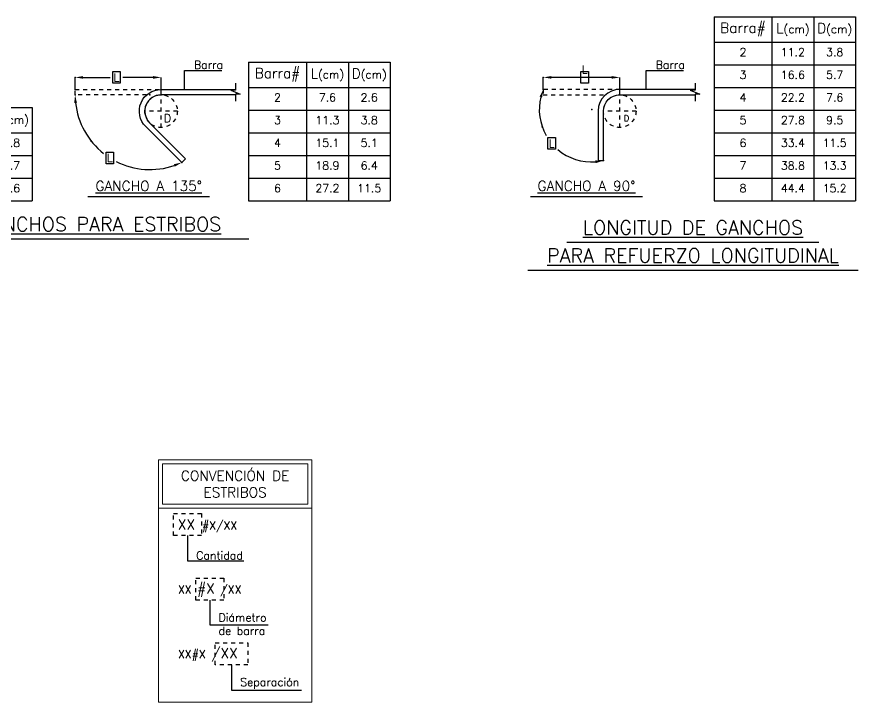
# Model space of a CAD drawing. Header units: millimetres. Extents: x 34 to 103.9, y 11.5 to 37.7.
# Drawn here: x 82.88 to 103.9, y 20.55 to 37.67 of the extents above; entities that cross this region are included whole.
import ezdxf
from ezdxf.enums import TextEntityAlignment as Align

# ---------------------------------------------------------------- set-up
doc = ezdxf.new("R2010")
doc.units = ezdxf.units.MM
doc.header["$LTSCALE"] = 0.01
doc.linetypes.add('DASHDOT', pattern=[1, 0.5, -0.25, 0, -0.25])
doc.linetypes.add('DASHED2', pattern=[0.375, 0.25, -0.125])
doc.layers.add('def', color=7, linetype='Continuous', plot=False)
for name, color, linetype in [('FC_BORDES', 4, 'Continuous'), ('FC_COTAS', 1, 'Continuous'), ('FC_EJES', 1, 'DASHDOT'), ('FC_LINEA CORTE', 1, 'Continuous'), ('FC_PROYECCION', 6, 'DASHED2'), ('FC_R-140', 2, 'Continuous'), ('FC_R-200', 5, 'Continuous'), ('FC_R-80', 11, 'Continuous'), ('FC_REFUERZO', 5, 'Continuous')]:
    doc.layers.add(name, color=color, linetype=linetype)
doc.styles.add('FC_TEXT', font='romans.shx', dxfattribs={"height": 0.002})
doc.styles.add('FC_TEXT1', font='romans.shx')
doc.styles.add('REG', font='ROMANS')
doc.dimstyles.new('FC_COTAS', dxfattribs={"dimtxt": 0.0015, "dimasz": 0.001, "dimexe": 0, "dimexo": 0, "dimgap": 0.001, "dimtad": 1, "dimtih": 1, "dimtoh": 1, "dimzin": 0, "dimdsep": 46, "dimtxsty": 'FC_TEXT1', "dimblk": 'DOT', "dimcen": 0.09, "dimclrd": 256, "dimclre": 256, "dimclrt": 256, "dimadec": 0, "dimazin": 0, "dimtfac": 1, "dimtix": 1, "dimtmove": 2, "dimatfit": 3, "dimfxl": 1.002, "dimtolj": 1, "dimtzin": 0, "dimlwd": -1, "dimarcsym": 0})
doc.dimstyles.new('FC_COTAS$7', dxfattribs={"dimtxt": 0.002, "dimasz": 0.002, "dimexe": 0, "dimexo": 0, "dimgap": 0.000375, "dimtad": 2, "dimtih": 1, "dimtoh": 1, "dimzin": 0, "dimdsep": 46, "dimtxsty": 'FC_TEXT1', "dimblk": 'DOT', "dimcen": 0.09, "dimclrd": 256, "dimclre": 256, "dimclrt": 11, "dimadec": 0, "dimazin": 0, "dimtfac": 1, "dimtix": 1, "dimtmove": 2, "dimatfit": 3, "dimfxl": 1.002, "dimtolj": 1, "dimtzin": 0, "dimlwd": -1, "dimarcsym": 0})

# ---------------------------------------------------------------- blocks, each defined once
blk = doc.blocks.new('*D189')
at = {"layer": 'def', "color": 0, "transparency": 16777216}
for p in [(-0.582, 2.836), (-0.582, 2.536), (1.478, 2.4)]:
    blk.add_point(p, dxfattribs=at)
at = {"layer": 'FC_COTAS', "lineweight": -2, "transparency": 16777216}
for p, q in [((-0.582, 2.536), (-0.582, 2.836)), ((1.478, 2.4), (1.478, 2.836))]:
    blk.add_line(p, q, dxfattribs=at)
at = {"layer": 'FC_COTAS', "transparency": 16777216}
for p, q in [((-0.382, 2.836), (0.207, 2.836)), ((1.278, 2.836), (0.521, 2.836))]:
    blk.add_line(p, q, dxfattribs=at)
for points in [[(-0.382, 2.869), (-0.382, 2.803), (-0.582, 2.836)], [(1.278, 2.869), (1.278, 2.803), (1.478, 2.836)]]:
    blk.add_solid(points, dxfattribs=at)
at = {"layer": 'FC_COTAS', "transparency": 16777216, "insert": (0.364, 2.836), "char_height": 0.15, "attachment_point": 5, "style": 'FC_TEXT1'}
blk.add_mtext('\\A1;{\\H1.3333x;\\C11;L  }', dxfattribs=at)
blk = doc.blocks.new('*D190')
at = {"layer": 'def', "color": 0, "transparency": 16777216}
for p in [(-0.582, 2.536), (1.227, 2.401), (2.773, 1.45), (-0.019, 1.082)]:
    blk.add_point(p, dxfattribs=at)
at = {"layer": 'FC_COTAS', "transparency": 16777216}
for start, end in [(182.0584, 246.7687), (257.2169, 322.082)]:
    blk.add_arc((1.227, 2.401), 1.815, start, end, dxfattribs=at)
for points in [[(-0.62, 2.336), (-0.553, 2.335), (-0.582, 2.536)], [(2.631, 1.305), (2.686, 1.267), (2.773, 1.45)]]:
    blk.add_solid(points, dxfattribs=at)
at = {"layer": 'FC_COTAS', "transparency": 16777216, "insert": (0.669, 0.674), "char_height": 0.15, "attachment_point": 5, "style": 'FC_TEXT1'}
blk.add_mtext('\\A1;{\\H1.3333x;\\C11;L}', dxfattribs=at)
blk = doc.blocks.new('_Dot')
at = {"color": 0, "linetype": 'ByBlock', "lineweight": -2}
blk.add_line((-0.5, 0), (-1, 0), dxfattribs=at)
at = {"color": 0, "linetype": 'ByBlock', "const_width": 0.5}
blk.add_lwpolyline([(-0.25, 0, 1), (0.25, 0, 1)], format="xyb", close=True, dxfattribs=at)
blk = doc.blocks.new('*U186')
at = {"layer": 'FC_R-140', "color": 4, "ltscale": 1.5}
blk.add_lwpolyline([(-0.01518, 0), (0.01518, 0)], dxfattribs=at)
at = {"layer": 'FC_R-140', "ltscale": 1.5, "style": 'FC_TEXT1'}
blk.add_attdef('%%UTÍTULO', text='', height=0.0025, dxfattribs=at).set_placement((0, 0.00266), align=Align.MIDDLE_CENTER)
at = {"layer": 'FC_R-80', "ltscale": 1.5, "style": 'FC_TEXT1'}
blk.add_attdef('ESCALA', text='', height=0.002, dxfattribs=at).set_placement((-0.01518, -0.0017), align=Align.MIDDLE_LEFT)
blk = doc.blocks.new('*T195')
at = {"layer": 'FC_BORDES', "color": 0, "linetype": 'ByBlock', "lineweight": -2, "ltscale": 0.6, "transparency": 16777216}
for p, q in [((0, 0), (3.532, 0)), ((0, 0), (0, -2.333)), ((1.444, 0), (1.444, -2.333)), ((2.491, 0), (2.491, -2.333)), ((3.532, 0), (3.532, -2.333)), ((0, -0.633), (3.532, -0.633)), ((0, -1.2), (3.532, -1.2)), ((0, -1.767), (3.532, -1.767)), ((0, -2.333), (3.532, -2.333))]:
    blk.add_line(p, q, dxfattribs=at)
at = {"layer": 'FC_BORDES', "color": 2, "ltscale": 0.6, "transparency": 16777216, "char_height": 0.25, "attachment_point": 5, "style": 'FC_TEXT1'}
for s, insert, width in [('{\\C12;Barra#}', (0.722, -0.317), 1.44409), ('{\\C12;L\\H0.8x;\\C11;(cm)}', (1.968, -0.317), 1.04655), ('{\\C12;D\\H0.8x;\\C11;(cm)}', (3.012, -0.317), 1.04078)]:
    blk.add_mtext(s, dxfattribs=dict(at, insert=insert, width=width))
at = {"layer": 'FC_BORDES', "color": 11, "ltscale": 0.6, "transparency": 16777216, "char_height": 0.2, "attachment_point": 2, "style": 'FC_TEXT1'}
for s, insert, width in [('2', (0.722, -0.783), 1.14439), ('13.5', (1.968, -0.783), 0.74685), ('3.8', (3.012, -0.783), 0.74108), ('3', (0.722, -1.35), 1.14439), ('16.9', (1.968, -1.35), 0.74685), ('5.7', (3.012, -1.35), 0.74108), ('4', (0.722, -1.917), 1.14439), ('20.5', (1.968, -1.917), 0.74685), ('7.6', (3.012, -1.917), 0.74108)]:
    blk.add_mtext(s, dxfattribs=dict(at, insert=insert, width=width))
blk = doc.blocks.new('*D191')
at = {"layer": 'def', "color": 0, "transparency": 16777216}
for p in [(8.373, 2.836), (8.373, 2.536), (10.521, 2.4)]:
    blk.add_point(p, dxfattribs=at)
at = {"layer": 'FC_COTAS', "lineweight": -2, "transparency": 16777216}
for p, q in [((8.373, 2.536), (8.373, 2.836)), ((10.521, 2.4), (10.521, 2.836))]:
    blk.add_line(p, q, dxfattribs=at)
at = {"layer": 'FC_COTAS', "transparency": 16777216}
for p, q in [((8.573, 2.836), (9.25, 2.836)), ((10.321, 2.836), (9.565, 2.836))]:
    blk.add_line(p, q, dxfattribs=at)
for points in [[(8.573, 2.869), (8.573, 2.803), (8.373, 2.836)], [(10.321, 2.869), (10.321, 2.803), (10.521, 2.836)]]:
    blk.add_solid(points, dxfattribs=at)
at = {"layer": 'FC_COTAS', "transparency": 16777216, "insert": (9.408, 2.836), "char_height": 0.15, "attachment_point": 5, "style": 'FC_TEXT1'}
blk.add_mtext('\\A1;{\\H1.3333x;\\C11;L  }', dxfattribs=at)
blk = doc.blocks.new('*D192')
at = {"layer": 'def', "color": 0, "transparency": 16777216}
for p in [(8.373, 2.399), (10.243, 2.404), (8.778, 1.241), (11.036, 0.71)]:
    blk.add_point(p, dxfattribs=at)
at = {"layer": 'FC_COTAS', "transparency": 16777216}
for start, end in [(186.2756, 231.7161), (243.16, 288.9647)]:
    blk.add_arc((10.243, 2.404), 1.87, start, end, dxfattribs=at)
for points in [[(8.35, 2.198), (8.417, 2.201), (8.373, 2.399)], [(10.838, 0.666), (10.863, 0.605), (11.036, 0.71)]]:
    blk.add_solid(points, dxfattribs=at)
at = {"layer": 'FC_COTAS', "transparency": 16777216, "insert": (9.241, 0.825), "char_height": 0.15, "attachment_point": 5, "style": 'FC_TEXT1'}
blk.add_mtext('\\A1;{\\H1.3333x;\\C11;L}', dxfattribs=at)
blk = doc.blocks.new('*U193')
at = {"layer": 'FC_R-140', "color": 4, "ltscale": 1.5}
blk.add_lwpolyline([(-0.0152, 0), (0.0152, 0)], dxfattribs=at)
at = {"layer": 'FC_R-140', "ltscale": 1.5, "style": 'FC_TEXT1'}
blk.add_attdef('%%UTÍTULO', text='', height=0.0025, dxfattribs=at).set_placement((0, 0.00266), align=Align.MIDDLE_CENTER)
at = {"layer": 'FC_R-80', "ltscale": 1.5, "style": 'FC_TEXT1'}
blk.add_attdef('ESCALA', text='', height=0.002, dxfattribs=at).set_placement((-0.0152, -0.0017), align=Align.MIDDLE_LEFT)
blk = doc.blocks.new('*T196')
at = {"layer": 'FC_BORDES', "color": 0, "linetype": 'ByBlock', "lineweight": -2, "ltscale": 0.6, "transparency": 16777216}
for p, q in [((0, 0), (3.535, 0)), ((0, 0), (0, -3.467)), ((1.447, 0), (1.447, -3.467)), ((2.494, 0), (2.494, -3.467)), ((3.535, 0), (3.535, -3.467)), ((0, -0.633), (3.535, -0.633)), ((0, -1.2), (3.535, -1.2)), ((0, -1.767), (3.535, -1.767)), ((0, -2.333), (3.535, -2.333)), ((0, -2.9), (3.535, -2.9)), ((0, -3.467), (3.535, -3.467))]:
    blk.add_line(p, q, dxfattribs=at)
at = {"layer": 'FC_BORDES', "color": 2, "ltscale": 0.6, "transparency": 16777216, "char_height": 0.25, "attachment_point": 5, "style": 'FC_TEXT1'}
for s, insert, width in [('{\\C12;Barra#}', (0.724, -0.317), 1.44709), ('{\\C12;L\\H0.8x;\\C11;(cm)}', (1.971, -0.317), 1.04655), ('{\\C12;D\\H0.8x;\\C11;(cm)}', (3.015, -0.317), 1.04078)]:
    blk.add_mtext(s, dxfattribs=dict(at, insert=insert, width=width))
at = {"layer": 'FC_BORDES', "color": 11, "ltscale": 0.6, "transparency": 16777216, "char_height": 0.2, "attachment_point": 2, "style": 'FC_TEXT1'}
for s, insert, width in [('2', (0.724, -0.783), 1.14739), ('7.6', (1.971, -0.783), 0.74685), ('2.6', (3.015, -0.783), 0.74108), ('3', (0.724, -1.35), 1.14739), ('11.3', (1.971, -1.35), 0.74685), ('3.8', (3.015, -1.35), 0.74108), ('4', (0.724, -1.917), 1.14739), ('15.1', (1.971, -1.917), 0.74685), ('5.1', (3.015, -1.917), 0.74108), ('5', (0.724, -2.483), 1.14739), ('18.9', (1.971, -2.483), 0.74685), ('6.4', (3.015, -2.483), 0.74108), ('6', (0.724, -3.05), 1.14739), ('27.2', (1.971, -3.05), 0.74685), ('11.5', (3.015, -3.05), 0.74108)]:
    blk.add_mtext(s, dxfattribs=dict(at, insert=insert, width=width))
blk = doc.blocks.new('*U187')
at = {"layer": 'FC_R-200', "color": 4, "ltscale": 1.5}
blk.add_lwpolyline([(-0.05368, 0), (0.05368, 0)], dxfattribs=at)
at = {"layer": 'FC_R-200', "ltscale": 1.5, "style": 'FC_TEXT1'}
blk.add_attdef('%%UTÍTULO', text='', height=0.0035, dxfattribs=at).set_placement((0, 0.00366), align=Align.MIDDLE_CENTER)
at = {"layer": 'FC_R-80', "ltscale": 1.5, "style": 'FC_TEXT1'}
blk.add_attdef('ESCALA', text='', height=0.002, dxfattribs=at).set_placement((-0.05316, -0.0017), align=Align.MIDDLE_LEFT)
blk = doc.blocks.new('*D197')
at = {"layer": 'def', "color": 0, "transparency": 16777216}
for p in [(-1.078, 2.817), (0.131, 2.315), (-1.105, 1.883), (0.423, 1.039)]:
    blk.add_point(p, dxfattribs=at)
at = {"layer": 'FC_COTAS', "transparency": 16777216}
for start, end in [(166.2293, 209.5022), (229.9046, 274.1264)]:
    blk.add_arc((0.131, 2.315), 1.31, start, end, dxfattribs=at)
for points in [[(-1.172, 2.637), (-1.109, 2.617), (-1.078, 2.817)], [(0.221, 1.042), (0.231, 0.976), (0.423, 1.039)]]:
    blk.add_solid(points, dxfattribs=at)
at = {"layer": 'FC_COTAS', "transparency": 16777216, "insert": (-0.869, 1.47), "char_height": 0.15, "attachment_point": 5, "style": 'FC_TEXT1'}
blk.add_mtext('\\A1;{\\H1.3333x;\\C11;L}', dxfattribs=at)
blk = doc.blocks.new('*D198')
at = {"layer": 'def', "color": 0, "transparency": 16777216}
for p in [(-1.078, 3.117), (-1.078, 2.817), (0.831, 2.682)]:
    blk.add_point(p, dxfattribs=at)
at = {"layer": 'FC_COTAS', "lineweight": -2, "transparency": 16777216}
for p, q in [((-1.078, 2.817), (-1.078, 3.117)), ((0.831, 2.682), (0.831, 3.117))]:
    blk.add_line(p, q, dxfattribs=at)
at = {"layer": 'FC_COTAS', "transparency": 16777216}
blk.add_line((0.631, 3.117), (-0.878, 3.117), dxfattribs=at)
for points in [[(-0.878, 3.151), (-0.878, 3.084), (-1.078, 3.117)], [(0.631, 3.151), (0.631, 3.084), (0.831, 3.117)]]:
    blk.add_solid(points, dxfattribs=at)
at = {"layer": 'FC_COTAS', "transparency": 16777216, "insert": (-0.043, 3.317), "char_height": 0.15, "attachment_point": 5, "style": 'FC_TEXT1'}
blk.add_mtext('\\A1;{\\H1.3333x;\\C11;L  }', dxfattribs=at)
blk = doc.blocks.new('*U188')
at = {"layer": 'FC_R-140', "color": 4, "ltscale": 1.5}
blk.add_lwpolyline([(-0.014, 0), (0.014, 0)], dxfattribs=at)
at = {"layer": 'FC_R-140', "ltscale": 1.5, "style": 'FC_TEXT1'}
blk.add_attdef('%%UTÍTULO', text='', height=0.0025, dxfattribs=at).set_placement((0, 0.00266), align=Align.MIDDLE_CENTER)
at = {"layer": 'FC_R-80', "ltscale": 1.5, "style": 'FC_TEXT1'}
blk.add_attdef('ESCALA', text='', height=0.002, dxfattribs=at).set_placement((-0.014, -0.0017), align=Align.MIDDLE_LEFT)
blk = doc.blocks.new('*T200')
at = {"layer": 'FC_BORDES', "color": 0, "linetype": 'ByBlock', "lineweight": -2, "ltscale": 0.6, "transparency": 16777216}
for p, q in [((0, 0), (3.535, 0)), ((0, 0), (0, -4.6)), ((1.447, 0), (1.447, -4.6)), ((2.494, 0), (2.494, -4.6)), ((3.535, 0), (3.535, -4.6)), ((0, -0.633), (3.535, -0.633)), ((0, -1.2), (3.535, -1.2)), ((0, -1.767), (3.535, -1.767)), ((0, -2.333), (3.535, -2.333)), ((0, -2.9), (3.535, -2.9)), ((0, -3.467), (3.535, -3.467)), ((0, -4.033), (3.535, -4.033)), ((0, -4.6), (3.535, -4.6))]:
    blk.add_line(p, q, dxfattribs=at)
at = {"layer": 'FC_BORDES', "color": 2, "ltscale": 0.6, "transparency": 16777216, "char_height": 0.25, "attachment_point": 5, "style": 'FC_TEXT1'}
for s, insert, width in [('{\\C12;Barra#}', (0.724, -0.317), 1.44709), ('{\\C12;L\\H0.8x;\\C11;(cm)}', (1.971, -0.317), 1.04655), ('{\\C12;D\\H0.8x;\\C11;(cm)}', (3.015, -0.317), 1.04078)]:
    blk.add_mtext(s, dxfattribs=dict(at, insert=insert, width=width))
at = {"layer": 'FC_BORDES', "color": 11, "ltscale": 0.6, "transparency": 16777216, "char_height": 0.2, "attachment_point": 2, "style": 'FC_TEXT1'}
for s, insert, width in [('2', (0.724, -0.783), 1.14739), ('11.2', (1.971, -0.783), 0.74685), ('3.8', (3.015, -0.783), 0.74108), ('3', (0.724, -1.35), 1.14739), ('16.6', (1.971, -1.35), 0.74685), ('5.7', (3.015, -1.35), 0.74108), ('4', (0.724, -1.917), 1.14739), ('22.2', (1.971, -1.917), 0.74685), ('7.6', (3.015, -1.917), 0.74108), ('5', (0.724, -2.483), 1.14739), ('27.8', (1.971, -2.483), 0.74685), ('9.5', (3.015, -2.483), 0.74108), ('6', (0.724, -3.05), 1.14739), ('33.4', (1.971, -3.05), 0.74685), ('11.5', (3.015, -3.05), 0.74108), ('7', (0.724, -3.617), 1.14739), ('38.8', (1.971, -3.617), 0.74685), ('13.3', (3.015, -3.617), 0.74108), ('8', (0.724, -4.183), 1.14739), ('44.4', (1.971, -4.183), 0.74685), ('15.2', (3.015, -4.183), 0.74108)]:
    blk.add_mtext(s, dxfattribs=dict(at, insert=insert, width=width))
blk = doc.blocks.new('*U199')
at = {"layer": 'FC_R-200', "color": 4, "ltscale": 1.5}
for points in [[(-0.03148, 0), (0.03148, 0)], [(-0.04128, -0.007), (0.04128, -0.007)]]:
    blk.add_lwpolyline(points, dxfattribs=at)
at = {"layer": 'FC_R-200', "ltscale": 1.5, "style": 'FC_TEXT1'}
for tag, p in [('%%UTÍTULO', (0, 0.00366)), ('%%UTÍTULO1', (0, -0.00334))]:
    blk.add_attdef(tag, text='', height=0.0035, dxfattribs=at).set_placement(p, align=Align.MIDDLE_CENTER)
at = {"layer": 'FC_R-80', "ltscale": 1.5, "style": 'FC_TEXT1'}
blk.add_attdef('ESCALA', text='', height=0.002, dxfattribs=at).set_placement((-0.04075, -0.0087), align=Align.MIDDLE_LEFT)
blk = doc.blocks.new('GANCHO 180 Y 135')
at = {"layer": 'FC_COTAS'}
for points in [[(0.27, 2.982), (0.459, 2.982), (0.459, 2.69), (0.27, 2.69)], [(9.313, 2.982), (9.502, 2.982), (9.502, 2.69), (9.313, 2.69)], [(9.146, 0.97), (9.336, 0.97), (9.336, 0.679), (9.146, 0.679)], [(0.574, 0.82), (0.763, 0.82), (0.763, 0.529), (0.574, 0.529)]]:
    blk.add_lwpolyline(points, close=True, dxfattribs=at)
at = {"layer": 'FC_EJES', "ltscale": 0.3}
for p, q in [((1.478, 1.585), (1.478, 2.4)), ((10.521, 1.585), (10.521, 2.4)), ((1.885, 1.993), (1.07, 1.993)), ((10.929, 1.993), (10.114, 1.993))]:
    blk.add_line(p, q, dxfattribs=at)
at = {"layer": 'FC_LINEA CORTE'}
for points in [[(3.622, 2.69), (3.622, 2.519), (3.504, 2.519), (3.741, 2.417), (3.622, 2.417), (3.622, 2.246)], [(12.379, 2.69), (12.379, 2.519), (12.261, 2.519), (12.497, 2.417), (12.379, 2.417), (12.379, 2.246)]]:
    blk.add_lwpolyline(points, dxfattribs=at)
at = {"layer": 'FC_PROYECCION', "ltscale": 0.7}
for points in [[(1.478, 2.536), (-0.582, 2.536), (-0.582, 2.4), (1.119, 2.4)], [(10.153, 2.399), (8.373, 2.399), (8.373, 2.536), (10.521, 2.536)]]:
    blk.add_lwpolyline(points, dxfattribs=at)
for centre in [(1.478, 1.993), (10.521, 1.993)]:
    blk.add_circle(centre, 0.407, dxfattribs=at)
at = {"layer": 'FC_REFUERZO'}
for points in [[(3.622, 2.536), (1.478, 2.536, 1.004387), (1.478, 1.45), (2.773, 1.45), (2.773, 1.585), (1.478, 1.585, -0.99999), (1.478, 2.4), (3.622, 2.4)], [(12.379, 2.4), (10.521, 2.4, 0.668179), (10.233, 1.705), (11.132, 0.806), (11.036, 0.71), (10.137, 1.609, -0.668181), (10.521, 2.536), (12.379, 2.536)]]:
    blk.add_lwpolyline(points, format="xyb", dxfattribs=at)
for name, p in [('*T196', (12.706, 3.218)), ('*T195', (3.771, 2.085))]:
    blk.add_blockref(name, p)
at = {"layer": 'FC_COTAS', "xscale": 100, "yscale": 100, "zscale": 100}
for name, p, values in [('*U186', (-0.038, -0.141), {'%%UTÍTULO': '%%UGANCHO A 180°'}), ('*U193', (10.212, -0.141), {'%%UTÍTULO': '%%UGANCHO A 135°'}), ('*U187', (7.343, -1.196), {'%%UTÍTULO': '%%ULONGITUD DE GANCHOS PARA ESTRIBOS'})]:
    blk.add_blockref(name, p, dxfattribs=at).add_auto_attribs(values)
at = {"layer": 'FC_COTAS', "color": 11, "char_height": 0.2, "attachment_point": 7, "style": 'FC_TEXT1'}
for insert in [(2.785, 3.05), (11.343, 3.05)]:
    blk.add_mtext('Barra', dxfattribs=dict(at, insert=insert))
at = {"layer": 'FC_R-80', "char_height": 0.2, "attachment_point": 7, "style": 'FC_TEXT'}
for insert in [(1.549, 1.717), (10.592, 1.717)]:
    blk.add_mtext('D', dxfattribs=dict(at, insert=insert))
at = {"layer": 'FC_COTAS'}
for base, p1, p2, picture, middle in [((-0.582, 2.836), (1.478, 2.4), (-0.582, 2.536), '*D189', (0.364, 2.836)), ((8.373, 2.836), (10.521, 2.4), (8.373, 2.536), '*D191', (9.408, 2.836))]:
    dim = blk.add_linear_dim(base=base, p1=p1, p2=p2, text='{\\H1.3333x;\\C11;L  }', dimstyle='FC_COTAS', override={"dimscale": 0, "dimasz": 0.002, "dimsah": 1, "dimtix": 1, "dimtofl": 1, "dimtmove": 1, "dimatfit": 1}, dxfattribs=at)
    dim.commit()
    dim.dimension.update_dxf_attribs({"geometry": picture, "text_midpoint": middle, "dimtype": 128})
for base, center, p1, p2, picture, middle in [((-0.019, 1.082), (1.227, 2.401), (-0.582, 2.536), (2.773, 1.45), '*D190', (0.669, 0.674)), ((8.778, 1.241), (10.243, 2.404), (8.373, 2.399), (11.036, 0.71), '*D192', (9.241, 0.825))]:
    dim = blk.add_angular_dim_3p(base=base, center=center, p1=p1, p2=p2, text='{\\H1.3333x;\\C11;L}', dimstyle='FC_COTAS', override={"dimscale": 0, "dimasz": 0.002, "dimsah": 1, "dimtix": 1, "dimtofl": 1, "dimtmove": 1, "dimatfit": 1}, dxfattribs=at)
    dim.commit()
    dim.dimension.update_dxf_attribs({"geometry": picture, "text_midpoint": middle})
at = {"layer": 'FC_COTAS', "annotation_type": 0, "has_hookline": 1, "hookline_direction": 0, "text_width": 0.733}
for points in [[(2.55, 2.536), (2.55, 3.012), (2.747, 3.012)], [(11.108, 2.536), (11.108, 3.012), (11.305, 3.012)]]:
    blk.add_leader(points, dimstyle='FC_COTAS$7', override={"dimscale": 0, "dimgap": 0.000375, "dimtad": 1}, dxfattribs=at)
blk = doc.blocks.new('GANCHO 90')
at = {"layer": 'FC_COTAS'}
for points in [[(-0.138, 3.263), (0.051, 3.263), (0.051, 2.972), (-0.138, 2.972)], [(-0.964, 1.616), (-0.775, 1.616), (-0.775, 1.325), (-0.964, 1.325)]]:
    blk.add_lwpolyline(points, close=True, dxfattribs=at)
at = {"layer": 'FC_EJES', "ltscale": 0.3}
for p, q in [((0.831, 1.867), (0.831, 2.682)), ((1.238, 2.274), (0.423, 2.274))]:
    blk.add_line(p, q, dxfattribs=at)
at = {"layer": 'FC_LINEA CORTE'}
blk.add_lwpolyline([(2.713, 2.972), (2.713, 2.8), (2.595, 2.8), (2.832, 2.699), (2.713, 2.699), (2.713, 2.527)], dxfattribs=at)
at = {"layer": 'FC_PROYECCION', "ltscale": 0.7}
blk.add_lwpolyline([(0.838, 2.817), (-1.078, 2.817), (-1.078, 2.682), (0.477, 2.682)], dxfattribs=at)
blk.add_circle((0.831, 2.274), 0.407, dxfattribs=at)
at = {"layer": 'FC_REFUERZO'}
blk.add_lwpolyline([(2.713, 2.817), (0.833, 2.817, 0.407194), (0.29, 2.28), (0.29, 1.039), (0.423, 1.039), (0.423, 2.274, -0.410829), (0.831, 2.682), (2.713, 2.682)], format="xyb", dxfattribs=at)
blk.add_blockref('*T200', (3.187, 4.631))
at = {"layer": 'FC_COTAS', "xscale": 100, "yscale": 100, "zscale": 100}
for name, p, values in [('*U188', (0, 0.141), {'%%UTÍTULO': '%%UGANCHO A 90°'}), ('*U199', (2.661, -0.997), {'%%UTÍTULO': '%%ULONGITUD DE GANCHOS', '%%UTÍTULO1': '%%UPARA REFUERZO LONGITUDINAL'})]:
    blk.add_blockref(name, p, dxfattribs=at).add_auto_attribs(values)
at = {"layer": 'FC_COTAS', "color": 11, "insert": (1.729, 3.331), "char_height": 0.2, "attachment_point": 7, "style": 'FC_TEXT1'}
blk.add_mtext('Barra', dxfattribs=at)
at = {"layer": 'FC_R-80', "ltscale": 0.9, "insert": (0.931, 2.174), "char_height": 0.154, "width": 0.10288, "attachment_point": 1, "style": 'REG'}
blk.add_mtext('D', dxfattribs=at)
at = {"layer": 'FC_COTAS'}
dim = blk.add_linear_dim(base=(-1.078, 3.117), p1=(0.831, 2.682), p2=(-1.078, 2.817), text='{\\H1.3333x;\\C11;L  }', dimstyle='FC_COTAS', override={"dimscale": 0, "dimasz": 0.002, "dimsah": 1, "dimtix": 1, "dimtofl": 1, "dimtmove": 1, "dimatfit": 1}, dxfattribs=at)
dim.commit()
dim.dimension.update_dxf_attribs({"geometry": '*D198', "text_midpoint": (-0.043, 3.117), "dimtype": 128})
dim = blk.add_angular_dim_3p(base=(-1.105, 1.883), center=(0.131, 2.315), p1=(-1.078, 2.817), p2=(0.423, 1.039), text='{\\H1.3333x;\\C11;L}', dimstyle='FC_COTAS', override={"dimscale": 0, "dimasz": 0.002, "dimsah": 1, "dimtix": 1, "dimtofl": 1, "dimtmove": 1, "dimatfit": 1}, dxfattribs=at)
dim.commit()
dim.dimension.update_dxf_attribs({"geometry": '*D197', "text_midpoint": (-0.869, 1.47)})
at = {"layer": 'FC_COTAS', "annotation_type": 0, "has_hookline": 1, "hookline_direction": 0, "text_width": 0.733}
blk.add_leader([(1.494, 2.817), (1.494, 3.293), (1.692, 3.293)], dimstyle='FC_COTAS$7', override={"dimscale": 0, "dimgap": 0.000375, "dimtad": 1}, dxfattribs=at)
blk = doc.blocks.new('CONVENCIÓN DE ESTRIBOS')
at = {"layer": 'FC_BORDES', "lineweight": 13}
for points in [[(0, 6.055), (3.83, 6.055), (3.83, 0), (0, 0)], [(0.1, 4.943), (3.73, 4.943), (3.73, 5.955), (0.1, 5.955)]]:
    blk.add_lwpolyline(points, close=True, dxfattribs=at)
blk.add_lwpolyline([(0, 4.843), (3.83, 4.843)], dxfattribs=at)
at = {"layer": 'FC_PROYECCION', "ltscale": 0.6}
for points in [[(0.376, 4.709), (1.075, 4.709), (1.075, 4.16), (0.376, 4.16)], [(0.933, 3.095), (1.633, 3.095), (1.633, 2.545), (0.933, 2.545)], [(1.415, 1.48), (2.235, 1.48), (2.235, 0.931), (1.415, 0.931)]]:
    blk.add_lwpolyline(points, close=True, dxfattribs=at)
at = {"layer": 'FC_COTAS', "color": 11, "ltscale": 0.6, "char_height": 0.2, "attachment_point": 7, "style": 'FC_TEXT1'}
for s, insert in [('Cantidad', (0.943, 3.564)), ('Diámetro\\Pde barra', (1.501, 1.68)), ('Separación', (2.043, 0.335))]:
    blk.add_mtext(s, dxfattribs=dict(at, insert=insert))
at = {"layer": 'FC_R-140', "insert": (1.915, 5.449), "char_height": 0.25, "attachment_point": 5, "style": 'FC_TEXT'}
blk.add_mtext('CONVENCIÓN DE\\PESTRIBOS', dxfattribs=at)
at = {"layer": 'FC_R-80', "char_height": 0.2, "attachment_point": 4, "style": 'FC_TEXT'}
for s, insert in [('{\\H1.25x;\\C5;XX\\C256; }#X/XX', (0.487, 4.408)), ('XX {\\H1.25x;\\C5;#X} /XX', (0.487, 2.794)), ('XX#X {\\H1.25x;\\C5;/XX}', (0.487, 1.179))]:
    blk.add_mtext(s, dxfattribs=dict(at, insert=insert))
at = {"layer": 'FC_COTAS', "ltscale": 0.6, "annotation_type": 0, "has_hookline": 1, "hookline_direction": 0}
for points, text_width in [([(0.726, 4.16), (0.726, 3.527), (0.906, 3.527)], 1.229), ([(1.283, 2.545), (1.283, 1.934), (1.463, 1.934)], 1.276), ([(1.825, 0.931), (1.825, 0.298), (2.005, 0.298)], 1.571)]:
    blk.add_leader(points, dimstyle='FC_COTAS$7', override={"dimscale": 0, "dimgap": 0.000375, "dimtad": 1}, dxfattribs=dict(at, text_width=text_width))

msp = doc.modelspace()

# ---------------------------------------------------------------- block references
for name, p in [('GANCHO 90', (97.109, 33.038)), ('GANCHO 180 Y 135', (75.959, 33.319)), ('CONVENCIÓN DE ESTRIBOS', (86.415, 20.549))]:
    msp.add_blockref(name, p)

doc.saveas('drawing.dxf')
